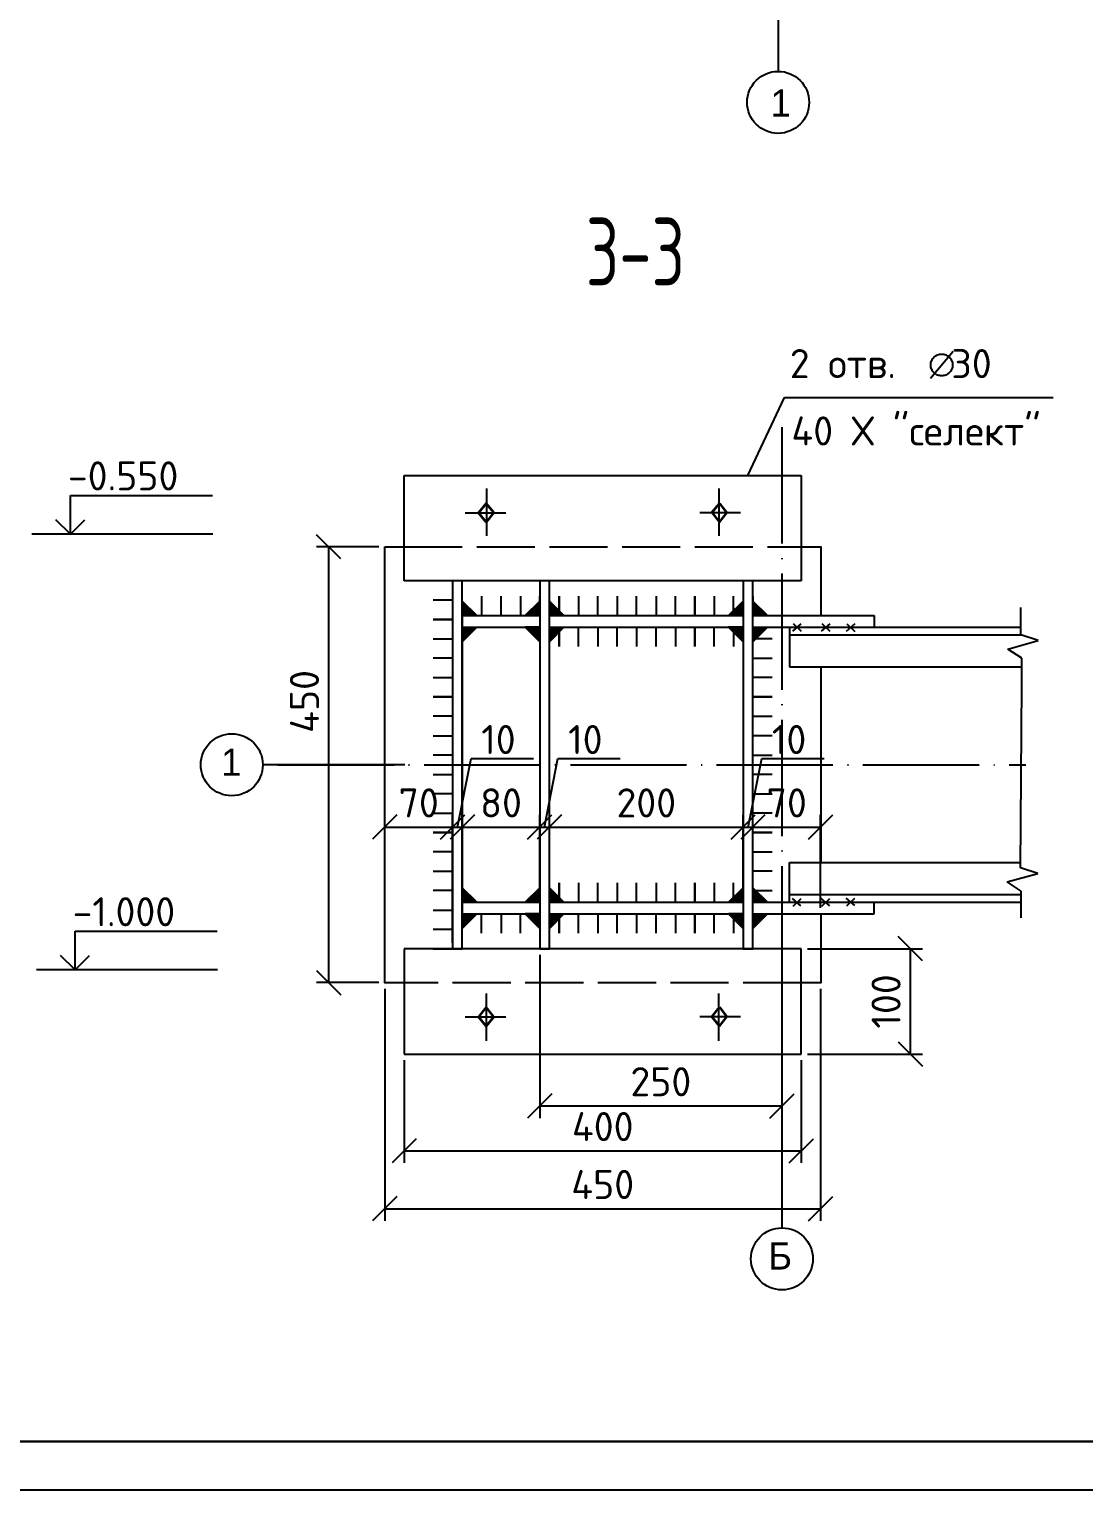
# Model space of a CAD drawing. Header units: millimetres. Extents: x -258606 to -95372, y 16759 to 83244.
# Drawn here: x -125864.4 to -125755.6, y 41751.8 to 41902.6 of the extents above; entities that cross this region are included whole.
import ezdxf

# ---------------------------------------------------------------- set-up
doc = ezdxf.new("R2010")
doc.units = ezdxf.units.MM
doc.header["$LTSCALE"] = 0.5
doc.linetypes.add('ACAD_ISO02W100', pattern=[15, 12, -3])
doc.linetypes.add('ACAD_ISO04W100', pattern=[30, 24, -3, 0, -3])
doc.layers.add('0.25-STAMP', color=10, linetype='Continuous', lineweight=25)
doc.layers.add('0.3-STAMP', color=7, linetype='Continuous', lineweight=30)
for name, color, linetype in [('Осевые', 7, 'ACAD_ISO04W100'), ('оси', 7, 'ACAD_ISO04W100'), ('размеры', 7, 'Continuous'), ('текст', 7, 'Continuous'), ('тонкие', 7, 'Continuous')]:
    doc.layers.add(name, color=color, linetype=linetype)
doc.styles.add('Наклонный', font='isocpeur.ttf', dxfattribs={"height": 3.5})
doc.styles.add('прямой 7', font='isocpeur.ttf', dxfattribs={"width": 0.7, "height": 7})
doc.styles.add('РАЗМЕРЫ_30', font='txt.shx', dxfattribs={"width": 0.6, "height": 3})
doc.dimstyles.new('РАЗМЕРЫ_10', dxfattribs={"dimtxt": 3, "dimasz": 2.5, "dimexe": 1.25, "dimexo": 0.625, "dimgap": 1, "dimtad": 3, "dimdec": 1, "dimlfac": 10, "dimrnd": 1, "dimdsep": 46, "dimtxsty": 'РАЗМЕРЫ_30', "dimblk1": 'OBLIQUE', "dimblk2": 'OBLIQUE', "dimsah": 1, "dimcen": 2.5, "dimclrt": 256, "dimadec": 0, "dimazin": 0, "dimtfac": 1, "dimtdec": 1, "dimtmove": 0, "dimatfit": 3, "dimfxl": 1, "dimtolj": 1, "dimarcsym": 0})

# ---------------------------------------------------------------- blocks, each defined once
blk = doc.blocks.new('_Oblique')
at = {"color": 0, "linetype": 'ByBlock', "lineweight": -2}
blk.add_line((-0.5, -0.5), (0.5, 0.5), dxfattribs=at)
blk = doc.blocks.new('*D782')
at = {"color": 0, "lineweight": -2, "transparency": 16777216}
for p, q in [((-125827.72, 41804.82), (-125827.72, 41821.51)), ((-125820.72, 41808.32), (-125820.72, 41821.51)), ((-125827.72, 41820.26), (-125820.72, 41820.26))]:
    blk.add_line(p, q, dxfattribs=at)
at = {"layer": 'Defpoints', "color": 0, "transparency": 16777216}
for p in [(-125820.72, 41820.26), (-125820.72, 41807.7), (-125827.72, 41804.2)]:
    blk.add_point(p, dxfattribs=at)
at = {"color": 0, "lineweight": -2, "transparency": 16777216, "xscale": 2.5, "yscale": 2.5, "zscale": 2.5, "rotation": 180}
blk.add_blockref('_Oblique', (-125827.72, 41820.26), dxfattribs=at)
at = {"color": 0, "lineweight": -2, "transparency": 16777216, "xscale": 2.5, "yscale": 2.5, "zscale": 2.5}
blk.add_blockref('_Oblique', (-125820.72, 41820.26), dxfattribs=at)
at = {"transparency": 16777216, "insert": (-125824.22, 41822.76), "char_height": 3, "attachment_point": 5, "style": 'Наклонный'}
blk.add_mtext('\\A1;70', dxfattribs=at)
blk = doc.blocks.new('*D783')
at = {"color": 0, "lineweight": -2, "transparency": 16777216}
for p, q in [((-125819.72, 41813.12), (-125819.72, 41821.51)), ((-125811.72, 41813.12), (-125811.72, 41821.51)), ((-125819.72, 41820.26), (-125811.72, 41820.26))]:
    blk.add_line(p, q, dxfattribs=at)
at = {"layer": 'Defpoints', "color": 0, "transparency": 16777216}
for p in [(-125811.72, 41820.26), (-125819.72, 41812.5), (-125811.72, 41812.5)]:
    blk.add_point(p, dxfattribs=at)
at = {"color": 0, "lineweight": -2, "transparency": 16777216, "xscale": 2.5, "yscale": 2.5, "zscale": 2.5, "rotation": 180}
blk.add_blockref('_Oblique', (-125819.72, 41820.26), dxfattribs=at)
at = {"color": 0, "lineweight": -2, "transparency": 16777216, "xscale": 2.5, "yscale": 2.5, "zscale": 2.5}
blk.add_blockref('_Oblique', (-125811.72, 41820.26), dxfattribs=at)
at = {"transparency": 16777216, "insert": (-125815.72, 41822.76), "char_height": 3, "attachment_point": 5, "style": 'Наклонный'}
blk.add_mtext('\\A1;80', dxfattribs=at)
blk = doc.blocks.new('*D784')
at = {"color": 0, "lineweight": -2, "transparency": 16777216}
for p, q in [((-125810.72, 41813.12), (-125810.72, 41821.51)), ((-125790.72, 41813.12), (-125790.72, 41821.51)), ((-125810.72, 41820.26), (-125790.72, 41820.26))]:
    blk.add_line(p, q, dxfattribs=at)
at = {"layer": 'Defpoints', "color": 0, "transparency": 16777216}
for p in [(-125790.72, 41820.26), (-125810.72, 41812.5), (-125790.72, 41812.5)]:
    blk.add_point(p, dxfattribs=at)
at = {"color": 0, "lineweight": -2, "transparency": 16777216, "xscale": 2.5, "yscale": 2.5, "zscale": 2.5, "rotation": 180}
blk.add_blockref('_Oblique', (-125810.72, 41820.26), dxfattribs=at)
at = {"color": 0, "lineweight": -2, "transparency": 16777216, "xscale": 2.5, "yscale": 2.5, "zscale": 2.5}
blk.add_blockref('_Oblique', (-125790.72, 41820.26), dxfattribs=at)
at = {"transparency": 16777216, "insert": (-125800.72, 41822.76), "char_height": 3, "attachment_point": 5, "style": 'Наклонный'}
blk.add_mtext('\\A1;200', dxfattribs=at)
blk = doc.blocks.new('*D785')
at = {"layer": 'Defpoints', "color": 0, "transparency": 16777216}
for p in [(-125782.72, 41820.26), (-125789.72, 41811.3), (-125782.72, 41811.3)]:
    blk.add_point(p, dxfattribs=at)
at = {"layer": 'тонкие', "color": 0, "lineweight": -2, "transparency": 16777216}
for p, q in [((-125789.72, 41811.92), (-125789.72, 41821.51)), ((-125782.72, 41811.92), (-125782.72, 41821.51)), ((-125789.72, 41820.26), (-125782.72, 41820.26))]:
    blk.add_line(p, q, dxfattribs=at)
at = {"layer": 'тонкие', "color": 0, "lineweight": -2, "transparency": 16777216, "xscale": 2.5, "yscale": 2.5, "zscale": 2.5, "rotation": 180}
blk.add_blockref('_Oblique', (-125789.72, 41820.26), dxfattribs=at)
at = {"layer": 'тонкие', "color": 0, "lineweight": -2, "transparency": 16777216, "xscale": 2.5, "yscale": 2.5, "zscale": 2.5}
blk.add_blockref('_Oblique', (-125782.72, 41820.26), dxfattribs=at)
at = {"layer": 'тонкие', "transparency": 16777216, "insert": (-125786.22, 41822.76), "char_height": 3, "attachment_point": 5, "style": 'Наклонный'}
blk.add_mtext('\\A1;70', dxfattribs=at)
blk = doc.blocks.new('*D787')
at = {"color": 0, "lineweight": -2, "transparency": 16777216}
for p, q in [((-125828.34, 41849.2), (-125834.76, 41849.2)), ((-125833.51, 41804.2), (-125833.51, 41849.2)), ((-125828.34, 41804.2), (-125834.76, 41804.2))]:
    blk.add_line(p, q, dxfattribs=at)
at = {"layer": 'Defpoints', "color": 0, "transparency": 16777216}
for p in [(-125833.51, 41849.2), (-125827.72, 41849.2), (-125827.72, 41804.2)]:
    blk.add_point(p, dxfattribs=at)
at = {"color": 0, "lineweight": -2, "transparency": 16777216, "xscale": 2.5, "yscale": 2.5, "zscale": 2.5}
for p, rotation in [((-125833.51, 41849.2), 90), ((-125833.51, 41804.2), 270)]:
    blk.add_blockref('_Oblique', p, dxfattribs=dict(at, rotation=rotation))
at = {"transparency": 16777216, "insert": (-125836.01, 41833.23), "char_height": 3, "attachment_point": 5, "rotation": 90, "style": 'Наклонный'}
blk.add_mtext('\\A1;450', dxfattribs=at)
blk = doc.blocks.new('*D788')
at = {"color": 0, "lineweight": -2, "transparency": 16777216}
for p, q in [((-125827.72, 41803.57), (-125827.72, 41779.61)), ((-125782.72, 41803.57), (-125782.72, 41779.61)), ((-125827.72, 41780.86), (-125782.72, 41780.86))]:
    blk.add_line(p, q, dxfattribs=at)
at = {"layer": 'Defpoints', "color": 0, "transparency": 16777216}
for p in [(-125827.72, 41804.2), (-125782.72, 41804.2), (-125782.72, 41780.86)]:
    blk.add_point(p, dxfattribs=at)
at = {"color": 0, "lineweight": -2, "transparency": 16777216, "xscale": 2.5, "yscale": 2.5, "zscale": 2.5, "rotation": 180}
blk.add_blockref('_Oblique', (-125827.72, 41780.86), dxfattribs=at)
at = {"color": 0, "lineweight": -2, "transparency": 16777216, "xscale": 2.5, "yscale": 2.5, "zscale": 2.5}
blk.add_blockref('_Oblique', (-125782.72, 41780.86), dxfattribs=at)
at = {"transparency": 16777216, "insert": (-125805.22, 41783.36), "char_height": 3, "attachment_point": 5, "style": 'Наклонный'}
blk.add_mtext('\\A1;450', dxfattribs=at)
blk = doc.blocks.new('*D789')
at = {"color": 0, "lineweight": -2, "transparency": 16777216}
for p, q in [((-125825.72, 41796.2), (-125825.72, 41785.59)), ((-125784.72, 41796.2), (-125784.72, 41785.59)), ((-125825.72, 41786.84), (-125784.72, 41786.84))]:
    blk.add_line(p, q, dxfattribs=at)
at = {"layer": 'Defpoints', "color": 0, "transparency": 16777216}
for p in [(-125825.72, 41796.83), (-125784.72, 41796.83), (-125784.72, 41786.84)]:
    blk.add_point(p, dxfattribs=at)
at = {"color": 0, "lineweight": -2, "transparency": 16777216, "xscale": 2.5, "yscale": 2.5, "zscale": 2.5, "rotation": 180}
blk.add_blockref('_Oblique', (-125825.72, 41786.84), dxfattribs=at)
at = {"color": 0, "lineweight": -2, "transparency": 16777216, "xscale": 2.5, "yscale": 2.5, "zscale": 2.5}
blk.add_blockref('_Oblique', (-125784.72, 41786.84), dxfattribs=at)
at = {"transparency": 16777216, "insert": (-125805.22, 41789.34), "char_height": 3, "attachment_point": 5, "style": 'Наклонный'}
blk.add_mtext('\\A1;400', dxfattribs=at)
blk = doc.blocks.new('*D790')
at = {"color": 0, "lineweight": -2, "transparency": 16777216}
for p, q in [((-125811.72, 41807.07), (-125811.72, 41790.22)), ((-125786.72, 41807.07), (-125786.72, 41790.22)), ((-125811.72, 41791.47), (-125786.72, 41791.47))]:
    blk.add_line(p, q, dxfattribs=at)
at = {"layer": 'Defpoints', "color": 0, "transparency": 16777216}
for p in [(-125811.72, 41807.7), (-125786.72, 41807.7), (-125786.72, 41791.47)]:
    blk.add_point(p, dxfattribs=at)
at = {"color": 0, "lineweight": -2, "transparency": 16777216, "xscale": 2.5, "yscale": 2.5, "zscale": 2.5, "rotation": 180}
blk.add_blockref('_Oblique', (-125811.72, 41791.47), dxfattribs=at)
at = {"color": 0, "lineweight": -2, "transparency": 16777216, "xscale": 2.5, "yscale": 2.5, "zscale": 2.5}
blk.add_blockref('_Oblique', (-125786.72, 41791.47), dxfattribs=at)
at = {"transparency": 16777216, "insert": (-125799.22, 41793.97), "char_height": 3, "attachment_point": 5, "style": 'Наклонный'}
blk.add_mtext('\\A1;250', dxfattribs=at)
blk = doc.blocks.new('*D791')
at = {"color": 0, "lineweight": -2, "transparency": 16777216}
for p, q in [((-125784.09, 41807.7), (-125772.22, 41807.7)), ((-125773.47, 41807.7), (-125773.47, 41796.83)), ((-125784.09, 41796.83), (-125772.22, 41796.83))]:
    blk.add_line(p, q, dxfattribs=at)
at = {"layer": 'Defpoints', "color": 0, "transparency": 16777216}
for p in [(-125784.72, 41807.7), (-125784.72, 41796.83), (-125773.47, 41796.83)]:
    blk.add_point(p, dxfattribs=at)
at = {"color": 0, "lineweight": -2, "transparency": 16777216, "xscale": 2.5, "yscale": 2.5, "zscale": 2.5}
for p, rotation in [((-125773.47, 41807.7), 90), ((-125773.47, 41796.83), 270)]:
    blk.add_blockref('_Oblique', p, dxfattribs=dict(at, rotation=rotation))
at = {"transparency": 16777216, "insert": (-125775.97, 41802.26), "char_height": 3, "attachment_point": 5, "rotation": 90, "style": 'Наклонный'}
blk.add_mtext('\\A1;100', dxfattribs=at)

msp = doc.modelspace()

# ---------------------------------------------------------------- hatches: boundary and pattern name
h = msp.add_hatch(color=0)
h.dxf.hatch_style = 1
h.paths.add_polyline_path([(-125818.21691, 41842.09748), (-125819.71679, 41842.09748), (-125819.71679, 41843.59736)])
h = msp.add_hatch(color=0)
h.dxf.hatch_style = 1
h.paths.add_polyline_path([(-125813.21692, 41842.09748), (-125811.71703, 41842.09748), (-125811.71703, 41843.59736)])
h = msp.add_hatch(color=0)
h.dxf.hatch_style = 1
h.paths.add_polyline_path([(-125809.21691, 41842.09748), (-125810.71679, 41842.09748), (-125810.71679, 41843.59736)])
h = msp.add_hatch(color=0)
h.dxf.hatch_style = 1
h.paths.add_polyline_path([(-125792.21691, 41842.09748), (-125790.71702, 41842.09748), (-125790.71702, 41843.59736)])
h = msp.add_hatch(color=0)
h.dxf.hatch_style = 1
h.paths.add_polyline_path([(-125788.2169, 41842.09748), (-125789.71679, 41842.09748), (-125789.71679, 41843.59736)])
h = msp.add_hatch(color=0)
h.dxf.hatch_style = 1
h.paths.add_polyline_path([(-125818.21691, 41840.89748), (-125819.71679, 41840.89748), (-125819.71679, 41839.39759)])
h = msp.add_hatch(color=0)
h.dxf.hatch_style = 1
h.paths.add_polyline_path([(-125813.21692, 41840.89748), (-125811.71703, 41840.89748), (-125811.71703, 41839.39759)])
h = msp.add_hatch(color=0)
h.dxf.hatch_style = 1
h.paths.add_polyline_path([(-125809.21691, 41840.89748), (-125810.71679, 41840.89748), (-125810.71679, 41839.39759)])
h = msp.add_hatch(color=0)
h.dxf.hatch_style = 1
h.paths.add_polyline_path([(-125792.21691, 41840.89748), (-125790.71702, 41840.89748), (-125790.71702, 41839.39759)])
h = msp.add_hatch(color=0)
h.dxf.hatch_style = 1
h.paths.add_polyline_path([(-125788.2169, 41840.89748), (-125789.71679, 41840.89748), (-125789.71679, 41839.39759)])
h = msp.add_hatch(color=0)
h.dxf.hatch_style = 1
h.paths.add_polyline_path([(-125818.21691, 41812.49748), (-125819.71679, 41812.49748), (-125819.71679, 41813.99736)])
h = msp.add_hatch(color=0)
h.dxf.hatch_style = 1
h.paths.add_polyline_path([(-125813.21692, 41812.49748), (-125811.71703, 41812.49748), (-125811.71703, 41813.99736)])
h = msp.add_hatch(color=0)
h.dxf.hatch_style = 1
h.paths.add_polyline_path([(-125809.21691, 41812.49748), (-125810.71679, 41812.49748), (-125810.71679, 41813.99736)])
h = msp.add_hatch(color=0)
h.dxf.hatch_style = 1
h.paths.add_polyline_path([(-125792.21691, 41812.49748), (-125790.71702, 41812.49748), (-125790.71702, 41813.99736)])
h = msp.add_hatch(color=0)
h.dxf.hatch_style = 1
h.paths.add_polyline_path([(-125788.2169, 41812.49748), (-125789.71679, 41812.49748), (-125789.71679, 41813.99736)])
h = msp.add_hatch(color=0)
h.dxf.hatch_style = 1
h.paths.add_polyline_path([(-125818.21691, 41811.29748), (-125819.71679, 41811.29748), (-125819.71679, 41809.79759)])
h = msp.add_hatch(color=0)
h.dxf.hatch_style = 1
h.paths.add_polyline_path([(-125813.21692, 41811.29748), (-125811.71703, 41811.29748), (-125811.71703, 41809.79759)])
h = msp.add_hatch(color=0)
h.dxf.hatch_style = 1
h.paths.add_polyline_path([(-125809.21691, 41811.29748), (-125810.71679, 41811.29748), (-125810.71679, 41809.79759)])
h = msp.add_hatch(color=0)
h.dxf.hatch_style = 1
h.paths.add_polyline_path([(-125792.21691, 41811.29748), (-125790.71702, 41811.29748), (-125790.71702, 41809.79759)])
h = msp.add_hatch(color=0)
h.dxf.hatch_style = 1
h.paths.add_polyline_path([(-125788.2169, 41811.29748), (-125789.71679, 41811.29748), (-125789.71679, 41809.79759)])

# ---------------------------------------------------------------- linework, layer by layer
at = {"color": 0}
for p, q in [((-125790.22828, 41856.56961), (-125786.45799, 41864.61651)), ((-125786.45799, 41864.61651), (-125758.71956, 41864.61651)), ((-125819.71691, 41845.69748), (-125820.71691, 41845.69748)), ((-125810.71691, 41845.69748), (-125811.71692, 41845.69748)), ((-125789.71691, 41845.69748), (-125790.71691, 41845.69748)), ((-125820.71692, 41843.69746), (-125822.71692, 41843.69746)), ((-125819.71691, 41842.09748), (-125819.71691, 41844.09748)), ((-125819.71691, 41842.09748), (-125819.71691, 41843.59748)), ((-125818.21691, 41842.09748), (-125819.71691, 41843.59748)), ((-125817.71691, 41844.09748), (-125817.71691, 41842.09748)), ((-125815.71691, 41842.09748), (-125815.71691, 41844.09748)), ((-125813.71691, 41844.09748), (-125813.71691, 41842.09748)), ((-125813.21692, 41842.09748), (-125811.71692, 41843.59748)), ((-125811.71692, 41842.09748), (-125811.71692, 41843.59748)), ((-125811.71691, 41842.09748), (-125811.71691, 41844.09748)), ((-125810.71691, 41842.09748), (-125810.71691, 41843.59748)), ((-125809.21691, 41842.09748), (-125810.71691, 41843.59748)), ((-125809.71692, 41842.09748), (-125809.71692, 41844.09748)), ((-125809.71691, 41844.09748), (-125809.71691, 41842.09748)), ((-125807.71692, 41844.09748), (-125807.71692, 41842.09748)), ((-125805.71692, 41842.09748), (-125805.71692, 41844.09748)), ((-125803.71692, 41844.09748), (-125803.71692, 41842.09748)), ((-125801.71692, 41842.09748), (-125801.71692, 41844.09748)), ((-125799.71692, 41844.09748), (-125799.71692, 41842.09748)), ((-125797.71692, 41842.09748), (-125797.71692, 41844.09748)), ((-125795.71693, 41842.09748), (-125795.71693, 41844.09748)), ((-125795.71692, 41844.09748), (-125795.71692, 41842.09748)), ((-125793.71693, 41844.09748), (-125793.71693, 41842.09748)), ((-125792.21691, 41842.09748), (-125790.71691, 41843.59748)), ((-125791.71693, 41842.09748), (-125791.71693, 41844.09748)), ((-125790.71691, 41842.09748), (-125790.71691, 41843.59748)), ((-125789.71693, 41844.09748), (-125789.71693, 41842.09748)), ((-125789.7169, 41842.09748), (-125789.7169, 41843.59748)), ((-125788.2169, 41842.09748), (-125789.7169, 41843.59748)), ((-125819.71691, 41842.09748), (-125819.71691, 41811.29748)), ((-125819.71691, 41842.09748), (-125819.71691, 41840.89748)), ((-125819.71691, 41842.09748), (-125818.21691, 41842.09748)), ((-125811.71692, 41842.09748), (-125813.21692, 41842.09748)), ((-125810.71691, 41842.09748), (-125809.21691, 41842.09748)), ((-125790.71691, 41842.09748), (-125792.21691, 41842.09748)), ((-125790.71691, 41842.09748), (-125790.71691, 41840.89748)), ((-125789.7169, 41842.09748), (-125788.2169, 41842.09748)), ((-125762.03949, 41840.10851), (-125762.03949, 41842.92263)), ((-125822.71692, 41841.69746), (-125820.71692, 41841.69746)), ((-125820.71691, 41841.69746), (-125822.71691, 41841.69746)), ((-125819.71691, 41840.89748), (-125819.71691, 41839.39748)), ((-125819.71691, 41840.89748), (-125818.21691, 41840.89748)), ((-125818.21691, 41840.89748), (-125819.71691, 41839.39748)), ((-125811.71692, 41840.89748), (-125813.21692, 41840.89748)), ((-125813.21692, 41840.89748), (-125811.71692, 41839.39748)), ((-125811.71692, 41840.89748), (-125811.71692, 41839.39748)), ((-125810.71691, 41840.89748), (-125810.71691, 41839.39748)), ((-125810.71691, 41840.89748), (-125809.21691, 41840.89748)), ((-125809.21691, 41840.89748), (-125810.71691, 41839.39748)), ((-125809.71692, 41840.89747), (-125809.71692, 41838.89747)), ((-125809.71691, 41838.89748), (-125809.71691, 41840.89748)), ((-125807.71692, 41838.89747), (-125807.71692, 41840.89747)), ((-125805.71692, 41840.89747), (-125805.71692, 41838.89747)), ((-125803.71692, 41838.89747), (-125803.71692, 41840.89747)), ((-125801.71692, 41840.89747), (-125801.71692, 41838.89747)), ((-125799.71692, 41838.89747), (-125799.71692, 41840.89747)), ((-125797.71692, 41840.89747), (-125797.71692, 41838.89747)), ((-125795.71693, 41840.89747), (-125795.71693, 41838.89747)), ((-125795.71692, 41838.89747), (-125795.71692, 41840.89747)), ((-125793.71693, 41838.89747), (-125793.71693, 41840.89747)), ((-125790.71691, 41840.89748), (-125792.21691, 41840.89748)), ((-125792.21691, 41840.89748), (-125790.71691, 41839.39748)), ((-125791.71693, 41840.89747), (-125791.71693, 41838.89747)), ((-125790.71691, 41840.89748), (-125790.71691, 41839.39748)), ((-125789.7169, 41840.89748), (-125789.7169, 41839.39748)), ((-125789.7169, 41840.89748), (-125788.2169, 41840.89748)), ((-125788.2169, 41840.89748), (-125789.7169, 41839.39748)), ((-125822.71691, 41839.69746), (-125820.71691, 41839.69746)), ((-125787.7169, 41839.69746), (-125789.7169, 41839.69746)), ((-125763.40425, 41838.63992), (-125760.25478, 41839.53156)), ((-125760.25478, 41839.53156), (-125762.03949, 41840.10851)), ((-125820.71691, 41837.69746), (-125822.71691, 41837.69746)), ((-125789.7169, 41837.69746), (-125787.7169, 41837.69746)), ((-125761.95684, 41837.69582), (-125763.40425, 41838.63992)), ((-125761.95684, 41834.92263), (-125761.95684, 41837.69582)), ((-125822.71691, 41835.69746), (-125820.71691, 41835.69746)), ((-125787.7169, 41835.69746), (-125789.7169, 41835.69746)), ((-125762.08885, 41816.06308), (-125761.95684, 41834.92263)), ((-125822.71691, 41833.69747), (-125820.71691, 41833.69747)), ((-125820.71691, 41833.69746), (-125822.71691, 41833.69746)), ((-125787.7169, 41833.69747), (-125789.7169, 41833.69747)), ((-125789.7169, 41833.69746), (-125787.7169, 41833.69746)), ((-125820.71691, 41831.69747), (-125822.71691, 41831.69747)), ((-125789.7169, 41831.69747), (-125787.7169, 41831.69747)), ((-125822.71691, 41829.69747), (-125820.71691, 41829.69747)), ((-125787.7169, 41829.69747), (-125789.7169, 41829.69747)), ((-125820.71691, 41827.69747), (-125822.71691, 41827.69747)), ((-125820.20969, 41820.26454), (-125818.80997, 41827.34407)), ((-125818.80997, 41827.34407), (-125812.37518, 41827.34407)), ((-125811.23613, 41820.26454), (-125809.83641, 41827.34407)), ((-125809.83641, 41827.34407), (-125803.40161, 41827.34407)), ((-125790.20297, 41820.26454), (-125788.80324, 41827.34407)), ((-125789.7169, 41827.69747), (-125787.7169, 41827.69747)), ((-125788.80324, 41827.34407), (-125782.36845, 41827.34407)), ((-125822.71691, 41825.69747), (-125820.71691, 41825.69747)), ((-125787.7169, 41825.69747), (-125789.7169, 41825.69747)), ((-125820.71691, 41823.69747), (-125822.71691, 41823.69747)), ((-125789.7169, 41823.69747), (-125787.7169, 41823.69747)), ((-125822.71691, 41821.69747), (-125820.71691, 41821.69747)), ((-125787.7169, 41821.69747), (-125789.7169, 41821.69747)), ((-125822.71691, 41819.69748), (-125820.71691, 41819.69748)), ((-125820.71691, 41819.69747), (-125822.71691, 41819.69747)), ((-125820.71691, 41820.26454), (-125789.71691, 41820.26454)), ((-125787.71691, 41819.69748), (-125789.71691, 41819.69748)), ((-125789.7169, 41819.69747), (-125787.7169, 41819.69747)), ((-125820.71691, 41817.69748), (-125822.71691, 41817.69748)), ((-125789.71691, 41817.69748), (-125787.71691, 41817.69748)), ((-125822.71691, 41815.69748), (-125820.71691, 41815.69748)), ((-125787.71691, 41815.69748), (-125789.71691, 41815.69748)), ((-125763.45361, 41814.59449), (-125760.30414, 41815.48613)), ((-125760.30414, 41815.48613), (-125762.08885, 41816.06308)), ((-125820.71691, 41813.69748), (-125822.71691, 41813.69748)), ((-125819.71691, 41812.49748), (-125819.71691, 41813.99748)), ((-125818.21691, 41812.49748), (-125819.71691, 41813.99748)), ((-125813.21692, 41812.49748), (-125811.71692, 41813.99748)), ((-125811.71692, 41812.49748), (-125811.71692, 41813.99748)), ((-125810.71691, 41812.49748), (-125810.71691, 41813.99748)), ((-125809.21691, 41812.49748), (-125810.71691, 41813.99748)), ((-125809.71692, 41812.49748), (-125809.71692, 41814.49748)), ((-125809.71691, 41814.49748), (-125809.71691, 41812.49748)), ((-125807.71692, 41814.49748), (-125807.71692, 41812.49748)), ((-125805.71692, 41812.49748), (-125805.71692, 41814.49748)), ((-125803.71692, 41814.49748), (-125803.71692, 41812.49748)), ((-125801.71692, 41812.49748), (-125801.71692, 41814.49748)), ((-125799.71692, 41814.49748), (-125799.71692, 41812.49748)), ((-125797.71692, 41812.49748), (-125797.71692, 41814.49748)), ((-125795.71693, 41812.49748), (-125795.71693, 41814.49748)), ((-125795.71692, 41814.49748), (-125795.71692, 41812.49748)), ((-125793.71693, 41814.49748), (-125793.71693, 41812.49748)), ((-125792.21691, 41812.49748), (-125790.71691, 41813.99748)), ((-125791.71693, 41812.49748), (-125791.71693, 41814.49748)), ((-125790.71691, 41812.49748), (-125790.71691, 41813.99748)), ((-125789.71691, 41813.69748), (-125787.71691, 41813.69748)), ((-125789.7169, 41812.49748), (-125789.7169, 41813.99748)), ((-125788.2169, 41812.49748), (-125789.7169, 41813.99748)), ((-125762.0062, 41813.65039), (-125763.45361, 41814.59449)), ((-125762.0062, 41810.8772), (-125762.0062, 41813.65039)), ((-125822.71691, 41811.69748), (-125820.71691, 41811.69748)), ((-125819.71691, 41812.49748), (-125818.21691, 41812.49748)), ((-125819.71691, 41811.29748), (-125819.71691, 41812.49748)), ((-125811.71692, 41812.49748), (-125813.21692, 41812.49748)), ((-125810.71691, 41812.49748), (-125809.21691, 41812.49748)), ((-125790.71691, 41812.49748), (-125792.21691, 41812.49748)), ((-125789.7169, 41812.49748), (-125788.2169, 41812.49748)), ((-125819.71691, 41811.29748), (-125819.71691, 41809.79748)), ((-125819.71691, 41811.29748), (-125818.21691, 41811.29748)), ((-125818.21691, 41811.29748), (-125819.71691, 41809.79748)), ((-125817.71691, 41809.29748), (-125817.71691, 41811.29748)), ((-125815.71691, 41811.29748), (-125815.71691, 41809.29748)), ((-125813.71691, 41809.29748), (-125813.71691, 41811.29748)), ((-125811.71692, 41811.29748), (-125813.21692, 41811.29748)), ((-125813.21692, 41811.29748), (-125811.71692, 41809.79748)), ((-125811.71692, 41811.29748), (-125811.71692, 41809.79748)), ((-125810.71691, 41811.29748), (-125810.71691, 41809.79748)), ((-125810.71691, 41811.29748), (-125809.21691, 41811.29748)), ((-125809.21691, 41811.29748), (-125810.71691, 41809.79748)), ((-125809.71692, 41811.29747), (-125809.71692, 41809.29747)), ((-125809.71691, 41809.29748), (-125809.71691, 41811.29748)), ((-125807.71692, 41809.29747), (-125807.71692, 41811.29747)), ((-125805.71692, 41811.29747), (-125805.71692, 41809.29747)), ((-125803.71692, 41809.29747), (-125803.71692, 41811.29747)), ((-125801.71692, 41811.29747), (-125801.71692, 41809.29747)), ((-125799.71692, 41809.29747), (-125799.71692, 41811.29747)), ((-125797.71692, 41811.29747), (-125797.71692, 41809.29747)), ((-125795.71693, 41811.29747), (-125795.71693, 41809.29747)), ((-125795.71692, 41809.29747), (-125795.71692, 41811.29747)), ((-125793.71693, 41809.29747), (-125793.71693, 41811.29747)), ((-125790.71691, 41811.29748), (-125792.21691, 41811.29748)), ((-125792.21691, 41811.29748), (-125790.71691, 41809.79748)), ((-125791.71693, 41811.29747), (-125791.71693, 41809.29747)), ((-125790.71691, 41811.29748), (-125790.71691, 41809.79748)), ((-125789.7169, 41811.29748), (-125789.7169, 41809.79748)), ((-125789.7169, 41811.29748), (-125788.2169, 41811.29748)), ((-125788.2169, 41811.29748), (-125789.7169, 41809.79748)), ((-125820.71691, 41809.69748), (-125822.71691, 41809.69748)), ((-125822.71691, 41807.69748), (-125820.71691, 41807.69748)), ((-125820.71691, 41807.69748), (-125819.71691, 41807.69748)), ((-125811.71692, 41807.69748), (-125810.71691, 41807.69748)), ((-125790.71691, 41807.69748), (-125789.71691, 41807.69748))]:
    msp.add_line(p, q, dxfattribs=at)
at = {"color": 0, "linetype": 'Continuous', "ltscale": 0.5}
for p, q in [((-125817.21691, 41855.21199), (-125817.21691, 41850.33036)), ((-125793.21691, 41855.21199), (-125793.21691, 41850.33036)), ((-125819.42215, 41852.72136), (-125815.23445, 41852.72136)), ((-125791.01166, 41852.72136), (-125795.19937, 41852.72136)), ((-125817.21691, 41798.18297), (-125817.21691, 41803.0646)), ((-125793.21691, 41798.18297), (-125793.21691, 41803.0646)), ((-125819.42215, 41800.6736), (-125815.23445, 41800.6736)), ((-125791.01166, 41800.6736), (-125795.19937, 41800.6736))]:
    msp.add_line(p, q, dxfattribs=at)
at = {"color": 0, "linetype": 'Continuous', "lineweight": 35, "ltscale": 0.5}
for p, q in [((-125817.25497, 41853.68809), (-125818.03404, 41852.71425)), ((-125817.25497, 41851.74041), (-125818.03404, 41852.71425)), ((-125816.47184, 41852.72603), (-125817.25497, 41853.68809)), ((-125816.47184, 41852.72603), (-125817.25497, 41851.74041)), ((-125793.96198, 41852.72603), (-125793.17885, 41853.68809)), ((-125793.96198, 41852.72603), (-125793.17885, 41851.74041)), ((-125793.17885, 41853.68809), (-125792.39978, 41852.71425)), ((-125793.17885, 41851.74041), (-125792.39978, 41852.71425)), ((-125817.25497, 41801.65454), (-125818.03404, 41800.6807)), ((-125816.47184, 41800.66892), (-125817.25497, 41801.65454)), ((-125793.96198, 41800.66892), (-125793.17885, 41801.65454)), ((-125793.17885, 41801.65454), (-125792.39978, 41800.6807)), ((-125817.25497, 41799.70686), (-125818.03404, 41800.6807)), ((-125816.47184, 41800.66892), (-125817.25497, 41799.70686)), ((-125793.96198, 41800.66892), (-125793.17885, 41799.70686)), ((-125793.17885, 41799.70686), (-125792.39978, 41800.6807))]:
    msp.add_line(p, q, dxfattribs=at)
at = {"color": 0, "linetype": 'ACAD_ISO04W100'}
msp.add_line((-125838.75655, 41826.69748), (-125761.54309, 41826.69748), dxfattribs=at)
at = {"color": 0, "linetype": 'ACAD_ISO02W100'}
msp.add_lwpolyline([(-125784.71691, 41804.19748), (-125825.71691, 41804.19748)], dxfattribs=at)
at = {"layer": '0.25-STAMP', "color": 0}
msp.add_lwpolyline([(-125999.35286, 41751.8386), (-125158.35286, 41751.8386), (-125158.35286, 42345.8386), (-125999.35286, 42345.8386), (-125999.35286, 41751.8386)], dxfattribs=at)
at = {"layer": '0.3-STAMP', "color": 0}
msp.add_lwpolyline([(-125979.35286, 41756.8386), (-125163.35286, 41756.8386), (-125163.35286, 42340.8386), (-125979.35286, 42340.8386), (-125979.35286, 41756.8386)], dxfattribs=at)
at = {"layer": 'Осевые', "color": 0}
msp.add_line((-125786.71691, 41861.54023), (-125786.71691, 41781.96962), dxfattribs=at)
at = {"layer": 'оси', "ltscale": 20}
msp.add_line((-125787.11247, 41912.96487), (-125787.11247, 41898.29084), dxfattribs=at)
at = {"layer": 'оси', "color": 0, "ltscale": 20}
for p, q in [((-125825.64303, 41826.69748), (-125840.31706, 41826.69748)), ((-125786.71691, 41791.62459), (-125786.71691, 41778.88266))]:
    msp.add_line(p, q, dxfattribs=at)
at = {"layer": 'оси', "color": 0}
msp.add_circle((-125770.22649, 41867.97727), 1.12681, dxfattribs=at)
at = {"layer": 'размеры', "color": 0}
msp.add_lwpolyline([(-125771.37755, 41866.6091), (-125769.03632, 41869.39191)], dxfattribs=at)
at = {"layer": 'текст', "color": 0, "linetype": 'Continuous', "ltscale": 20}
for p, q in [((-125860.17877, 41850.51119), (-125860.17877, 41854.51119)), ((-125860.17877, 41854.51119), (-125845.50093, 41854.51119)), ((-125860.17877, 41850.51119), (-125861.67603, 41851.99423)), ((-125860.17877, 41850.51119), (-125858.68152, 41851.99423)), ((-125859.69294, 41805.51119), (-125859.69294, 41809.51119)), ((-125859.69294, 41809.51119), (-125845.0151, 41809.51119)), ((-125859.69294, 41805.51119), (-125861.1902, 41806.99423)), ((-125859.69294, 41805.51119), (-125858.19569, 41806.99423))]:
    msp.add_line(p, q, dxfattribs=at)
at = {"layer": 'текст', "ltscale": 20}
msp.add_circle((-125787.11247, 41895.09084), 3.2, dxfattribs=at)
at = {"layer": 'текст', "color": 0, "ltscale": 20}
for centre in [(-125843.51706, 41826.69748), (-125786.71691, 41775.68266)]:
    msp.add_circle(centre, 3.2, dxfattribs=at)
at = {"layer": 'тонкие', "color": 0}
for p, q in [((-125825.71691, 41845.69748), (-125825.71691, 41856.56961)), ((-125825.71691, 41856.56961), (-125784.71691, 41856.56961)), ((-125784.71691, 41856.56961), (-125784.71691, 41845.69748)), ((-125784.71691, 41845.69748), (-125825.71691, 41845.69748)), ((-125820.71691, 41845.69748), (-125820.71691, 41807.69748)), ((-125819.71691, 41807.69748), (-125819.71691, 41845.69748)), ((-125811.71692, 41845.69748), (-125811.71692, 41807.69748)), ((-125810.71691, 41807.69748), (-125810.71691, 41845.69748)), ((-125790.71691, 41845.69748), (-125790.71691, 41807.69748)), ((-125789.71691, 41807.69748), (-125789.71691, 41845.69748)), ((-125819.71691, 41842.09748), (-125811.71692, 41842.09748)), ((-125810.71691, 41842.09748), (-125790.71691, 41842.09748)), ((-125789.71691, 41842.09748), (-125777.21135, 41842.09748)), ((-125777.21135, 41842.09748), (-125777.21135, 41840.89748)), ((-125819.71691, 41840.89748), (-125811.71692, 41840.89748)), ((-125810.71691, 41840.89748), (-125790.71691, 41840.89748)), ((-125789.71691, 41840.89748), (-125777.21135, 41840.89748)), ((-125785.93357, 41840.89748), (-125785.93357, 41836.79812)), ((-125784.75117, 41841.25186), (-125785.62329, 41840.48982)), ((-125785.55513, 41841.28449), (-125784.73712, 41840.48982)), ((-125781.78208, 41841.25388), (-125782.65419, 41840.49184)), ((-125782.58603, 41841.2865), (-125781.76802, 41840.49184)), ((-125779.20524, 41841.23206), (-125780.07736, 41840.47002)), ((-125780.0092, 41841.26469), (-125779.19119, 41840.47002)), ((-125777.21135, 41840.89748), (-125762.00412, 41840.89748)), ((-125785.93357, 41840.09748), (-125762.00412, 41840.09748)), ((-125785.93357, 41836.79812), (-125762.00412, 41836.79812)), ((-125785.93357, 41812.49748), (-125785.93357, 41816.59684)), ((-125785.93357, 41816.59684), (-125762.00412, 41816.59684)), ((-125785.93357, 41813.29748), (-125762.00412, 41813.29748)), ((-125819.71691, 41812.49748), (-125811.71692, 41812.49748)), ((-125810.71691, 41812.49748), (-125790.71691, 41812.49748)), ((-125789.71691, 41812.49748), (-125777.21135, 41812.49748)), ((-125784.75117, 41812.14309), (-125785.62329, 41812.90513)), ((-125785.55513, 41812.11046), (-125784.73712, 41812.90513)), ((-125781.78208, 41812.14108), (-125782.65419, 41812.90311)), ((-125782.58603, 41812.10845), (-125781.76802, 41812.90311)), ((-125779.20524, 41812.16289), (-125780.07736, 41812.92493)), ((-125780.0092, 41812.13026), (-125779.19119, 41812.92493)), ((-125777.21135, 41811.29748), (-125777.21135, 41812.49748)), ((-125777.21135, 41812.49748), (-125762.00412, 41812.49748)), ((-125819.71691, 41811.29748), (-125811.71692, 41811.29748)), ((-125810.71691, 41811.29748), (-125790.71691, 41811.29748)), ((-125789.71691, 41811.29748), (-125777.21135, 41811.29748)), ((-125825.71691, 41807.69748), (-125825.71691, 41796.82535)), ((-125784.71691, 41807.69748), (-125825.71691, 41807.69748)), ((-125784.71691, 41796.82535), (-125784.71691, 41807.69748)), ((-125825.71691, 41796.82535), (-125784.71691, 41796.82535))]:
    msp.add_line(p, q, dxfattribs=at)
at = {"layer": 'тонкие', "color": 0, "ltscale": 20}
for p, q in [((-125845.48713, 41850.51119), (-125864.16497, 41850.51119)), ((-125845.0013, 41805.51119), (-125863.67914, 41805.51119))]:
    msp.add_line(p, q, dxfattribs=at)
at = {"layer": 'тонкие', "color": 0}
for points in [[(-125827.71691, 41849.19748), (-125825.71691, 41849.19748)], [(-125825.71691, 41804.19748), (-125827.71691, 41804.19748), (-125827.71691, 41849.19748)], [(-125784.71691, 41849.19748), (-125782.71691, 41849.19748), (-125782.71691, 41842.09748)], [(-125782.71691, 41836.79812), (-125782.71691, 41816.59684)], [(-125782.71691, 41811.29748), (-125782.71691, 41804.19748), (-125784.71691, 41804.19748)]]:
    msp.add_lwpolyline(points, dxfattribs=at)
at = {"layer": 'тонкие', "color": 0, "linetype": 'ACAD_ISO02W100'}
msp.add_lwpolyline([(-125825.71691, 41849.19748), (-125784.71691, 41849.19748)], dxfattribs=at)

# ---------------------------------------------------------------- texts
at = {"color": 0, "ltscale": 0.5, "style": 'прямой 7', "width": 0.7}
msp.add_text('3-3', height=7, dxfattribs=at).set_placement((-125806.96182, 41876.18124))
at = {"color": 0, "char_height": 3, "attachment_point": 1, "style": 'Наклонный'}
for insert in [(-125817.76442, 41830.80177), (-125808.79086, 41830.80177), (-125787.75769, 41830.80177)]:
    msp.add_mtext_dynamic_manual_height_columns('10', width=6.6991443, gutter_width=12.5, heights=[0], dxfattribs=dict(at, insert=insert))
at = {"layer": 'текст', "linetype": 'Continuous', "ltscale": 20}
msp.add_text('1', height=2.8, dxfattribs=at).set_placement((-125787.88818, 41893.61878))
at = {"layer": 'текст', "color": 0, "style": 'Наклонный'}
for s, p in [('2 отв.   30', (-125785.90972, 41866.61624)), ('40 Х "селект"', (-125785.74111, 41859.66205))]:
    msp.add_text(s, height=3, dxfattribs=at).set_placement(p)
at = {"layer": 'текст', "color": 0, "linetype": 'Continuous', "ltscale": 20, "style": 'Наклонный'}
for s, p in [('-0.550', (-125860.43466, 41855.02178)), ('-1.000', (-125859.94883, 41810.02178))]:
    msp.add_text(s, height=3, dxfattribs=at).set_placement(p)
at = {"layer": 'текст', "color": 0, "linetype": 'Continuous', "ltscale": 20}
for s, p in [('1', (-125844.6165, 41825.5576)), ('Б', (-125788.13394, 41774.58283))]:
    msp.add_text(s, height=2.8, dxfattribs=at).set_placement(p)

# ---------------------------------------------------------------- dimensions: what is measured, and where the dimension line sits
at = {"color": 0}
dim = msp.add_linear_dim(base=(-125833.51245, 41849.19748), p1=(-125827.71691, 41804.19748), p2=(-125827.71691, 41849.19748), angle=90, text='450', dimstyle='РАЗМЕРЫ_10', override={"dimtxsty": 'Наклонный'}, dxfattribs=at)
dim.commit()
dim.dimension.update_dxf_attribs({"geometry": '*D787', "text_midpoint": (-125833.51245, 41833.22729), "dimtype": 160})
for base, p1, p2, picture, middle in [((-125820.71691, 41820.26454), (-125827.71691, 41804.19748), (-125820.71691, 41807.69748), '*D782', (-125824.21691, 41822.76454)), ((-125811.71692, 41820.26454), (-125819.71691, 41812.49748), (-125811.71692, 41812.49748), '*D783', (-125815.71691, 41822.76454)), ((-125790.71691, 41820.26454), (-125810.71691, 41812.49748), (-125790.71691, 41812.49748), '*D784', (-125800.71691, 41822.76454))]:
    dim = msp.add_linear_dim(base=base, p1=p1, p2=p2, dimstyle='РАЗМЕРЫ_10', override={"dimtxsty": 'Наклонный'}, dxfattribs=at)
    dim.commit()
    dim.dimension.update_dxf_attribs({"geometry": picture, "text_midpoint": middle})
dim = msp.add_linear_dim(base=(-125773.47265, 41796.82535), p1=(-125784.71691, 41807.69748), p2=(-125784.71691, 41796.82535), angle=90, text='100', dimstyle='РАЗМЕРЫ_10', override={"dimtxsty": 'Наклонный'}, dxfattribs=at)
dim.commit()
dim.dimension.update_dxf_attribs({"geometry": '*D791', "text_midpoint": (-125775.97265, 41802.26141)})
for base, p1, p2, picture, middle in [((-125786.71691, 41791.46847), (-125811.71692, 41807.69748), (-125786.71691, 41807.69748), '*D790', (-125799.21691, 41791.46847)), ((-125782.71691, 41780.85705), (-125827.71691, 41804.19748), (-125782.71691, 41804.19748), '*D788', (-125805.21691, 41780.85705))]:
    dim = msp.add_linear_dim(base=base, p1=p1, p2=p2, dimstyle='РАЗМЕРЫ_10', override={"dimtxsty": 'Наклонный'}, dxfattribs=at)
    dim.commit()
    dim.dimension.update_dxf_attribs({"geometry": picture, "text_midpoint": middle, "dimtype": 160})
dim = msp.add_linear_dim(base=(-125784.71691, 41786.84169), p1=(-125825.71691, 41796.82535), p2=(-125784.71691, 41796.82535), text='400', dimstyle='РАЗМЕРЫ_10', override={"dimtxsty": 'Наклонный'}, dxfattribs=at)
dim.commit()
dim.dimension.update_dxf_attribs({"geometry": '*D789', "text_midpoint": (-125805.21691, 41786.84169), "dimtype": 160})
at = {"layer": 'тонкие', "color": 0}
dim = msp.add_linear_dim(base=(-125782.71691, 41820.26454), p1=(-125789.71691, 41811.29748), p2=(-125782.71691, 41811.29748), dimstyle='РАЗМЕРЫ_10', override={"dimtxsty": 'Наклонный'}, dxfattribs=at)
dim.commit()
dim.dimension.update_dxf_attribs({"geometry": '*D785', "text_midpoint": (-125786.21691, 41822.76454)})

doc.saveas('drawing.dxf')
